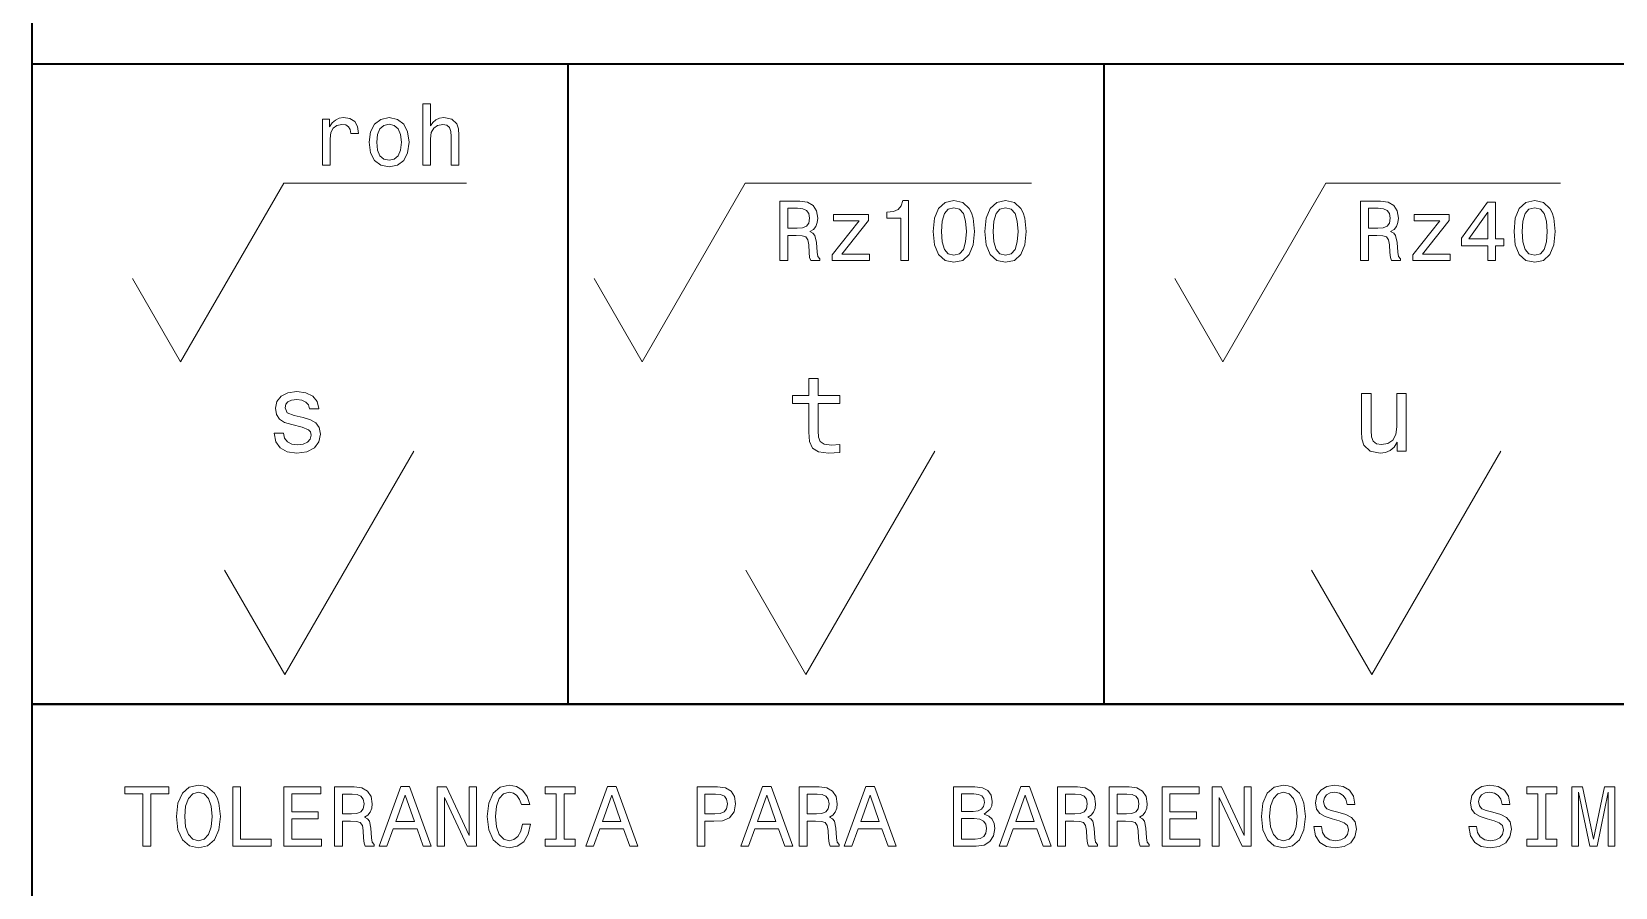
# Model space of a CAD drawing. Extents: x 14 to 2196, y -1968 to 1826.
# Drawn here: x 954 to 1060.3, y 1452.3 to 1509.8 of the extents above; entities that cross this region are included whole.
import ezdxf

# ---------------------------------------------------------------- set-up
doc = ezdxf.new("R2010")
doc.units = 0

msp = doc.modelspace()

# ---------------------------------------------------------------- linework, layer by layer
at = {"color": 7, "lineweight": 35}
for p, q in [((953.95874, 1826.436523), (953.95874, 1015.596436)), ((1173.95874, 1507.596436), (953.95874, 1507.596436)), ((953.95874, 1507.596436), (953.95874, 1464.596436)), ((989.95874, 1507.596436), (989.95874, 1464.596436)), ((1025.95874, 1507.596436), (1025.95874, 1464.596436)), ((1173.95874, 1464.596436), (953.95874, 1464.596436)), ((953.95874, 1464.596436), (953.95874, 1399.596436)), ((953.95874, 1464.596436), (1173.95874, 1464.596436))]:
    msp.add_line(p, q, dxfattribs=at)
at = {"color": 7, "lineweight": 13}
for p, q in [((963.95874, 1487.596436), (970.886963, 1499.596436)), ((970.886963, 1499.596436), (983.167969, 1499.596436)), ((994.95874, 1487.596436), (1001.886963, 1499.596436)), ((1001.886963, 1499.596436), (1021.107422, 1499.596436)), ((1033.95874, 1487.596436), (1040.886963, 1499.596436)), ((1040.886963, 1499.596436), (1056.637695, 1499.596436)), ((963.95874, 1487.596436), (960.725586, 1493.196411)), ((994.95874, 1487.596436), (991.725586, 1493.196411)), ((1033.95874, 1487.596436), (1030.725586, 1493.196411)), ((970.95874, 1466.596436), (979.619019, 1481.596436)), ((1005.95874, 1466.596436), (1014.619019, 1481.596436)), ((1043.95874, 1466.596436), (1052.619019, 1481.596436)), ((970.95874, 1466.596436), (966.917297, 1473.596436)), ((1005.95874, 1466.596436), (1001.917297, 1473.596436)), ((1043.95874, 1466.596436), (1039.917236, 1473.596436))]:
    msp.add_line(p, q, dxfattribs=at)
for points in [[(973.490723, 1500.796387), (973.997925, 1500.796387), (973.997925, 1502.565796), (974.049805, 1502.99231), (974.205444, 1503.297852), (974.459045, 1503.4823), (974.799072, 1503.545654), (975.052673, 1503.505371), (975.242859, 1503.390015), (975.358154, 1503.194092), (975.398499, 1502.928955), (975.911438, 1502.928955), (975.842285, 1503.395752), (975.6521, 1503.730103), (975.335083, 1503.931885), (974.902832, 1504.000977), (974.608887, 1503.954834), (974.355286, 1503.8396), (974.130493, 1503.643677), (973.951782, 1503.37854), (973.951782, 1503.891479), (973.490723, 1503.891479)], [(976.620422, 1502.341064), (976.712646, 1501.637939), (976.977722, 1501.119141), (977.398499, 1500.796387), (977.963318, 1500.68689), (978.5224, 1500.796387), (978.943176, 1501.113403), (979.208313, 1501.63208), (979.306274, 1502.341064), (979.208313, 1503.044189), (978.943176, 1503.568726), (978.5224, 1503.885742), (977.963318, 1504.000977), (977.398499, 1503.885742), (976.977722, 1503.562988), (976.712646, 1503.044189)], [(980.23999, 1500.796387), (980.747192, 1500.796387), (980.747192, 1502.58313), (980.799072, 1502.99231), (980.966248, 1503.292114), (981.225586, 1503.476562), (981.571411, 1503.545654), (981.848083, 1503.488037), (982.020996, 1503.332397), (982.107422, 1503.072998), (982.13623, 1502.727173), (982.13623, 1500.796387), (982.643433, 1500.796387), (982.643433, 1502.830933), (982.620422, 1503.240234), (982.516663, 1503.5802), (982.176575, 1503.891479), (981.646362, 1504.000977), (981.358154, 1503.960693), (981.110291, 1503.851196), (980.902832, 1503.678223), (980.747192, 1503.441895), (980.747192, 1504.934692), (980.23999, 1504.934692)], [(977.13916, 1502.346802), (977.190979, 1502.865601), (977.352417, 1503.240234), (977.611755, 1503.470703), (977.963318, 1503.551392), (978.309143, 1503.470703), (978.568542, 1503.245972), (978.729919, 1502.865601), (978.787537, 1502.346802), (978.729919, 1501.822266), (978.568542, 1501.441895), (978.309143, 1501.211426), (977.963318, 1501.136475), (977.611755, 1501.211426), (977.352417, 1501.441895), (977.190979, 1501.822266)], [(1004.208313, 1494.396484), (1004.744324, 1494.396484), (1004.744324, 1496.085205), (1005.29187, 1496.085205), (1005.695312, 1496.067993), (1005.948914, 1495.987305), (1006.08728, 1495.797119), (1006.144897, 1495.457031), (1006.173706, 1494.938232), (1006.208313, 1494.598267), (1006.277466, 1494.396484), (1006.882629, 1494.396484), (1006.882629, 1494.505981), (1006.750061, 1494.667358), (1006.703979, 1494.967041), (1006.663635, 1495.612671), (1006.565674, 1496.091064), (1006.433105, 1496.240845), (1006.225586, 1496.350342), (1006.456116, 1496.494507), (1006.617493, 1496.696167), (1006.721252, 1496.949829), (1006.755859, 1497.255249), (1006.675171, 1497.73938), (1006.44458, 1498.102539), (1006.064209, 1498.321533), (1005.545471, 1498.396484), (1004.208313, 1498.396484)], [(1005.39563, 1497.906616), (1005.747192, 1497.871948), (1005.995056, 1497.762451), (1006.150635, 1497.560791), (1006.202515, 1497.243774), (1006.144897, 1496.909424), (1005.989258, 1496.707764), (1005.724121, 1496.604004), (1005.361023, 1496.575195), (1004.744324, 1496.575195), (1004.744324, 1497.906616)], [(1012.329346, 1494.396484), (1012.853821, 1494.396484), (1012.853821, 1498.425293), (1012.461914, 1498.425293), (1012.358154, 1498.07373), (1012.150635, 1497.837402), (1011.833679, 1497.699097), (1011.39563, 1497.652954), (1011.39563, 1497.243774), (1012.329346, 1497.243774)], [(1014.513794, 1496.350342), (1014.60022, 1495.445435), (1014.871094, 1494.799927), (1015.303406, 1494.407959), (1015.902832, 1494.28125), (1016.49646, 1494.407959), (1016.928772, 1494.799927), (1017.193909, 1495.445435), (1017.286133, 1496.350342), (1017.193909, 1497.249512), (1017.084351, 1497.606812), (1016.928772, 1497.900757), (1016.49646, 1498.292725), (1015.902832, 1498.425293), (1015.303406, 1498.292725), (1014.871094, 1497.89502), (1014.60022, 1497.249512)], [(1015.067078, 1496.350342), (1015.11322, 1497.047729), (1015.257263, 1497.549194), (1015.516663, 1497.84314), (1015.902832, 1497.946899), (1016.283203, 1497.84314), (1016.542603, 1497.549194), (1016.686707, 1497.047729), (1016.732788, 1496.350342), (1016.686707, 1495.647217), (1016.542603, 1495.145752), (1016.283203, 1494.851807), (1015.902832, 1494.753784), (1015.516663, 1494.851807), (1015.257263, 1495.145752), (1015.11322, 1495.647217)], [(1017.983521, 1496.350342), (1018.069946, 1495.445435), (1018.340881, 1494.799927), (1018.773132, 1494.407959), (1019.372559, 1494.28125), (1019.966248, 1494.407959), (1020.398499, 1494.799927), (1020.663635, 1495.445435), (1020.755859, 1496.350342), (1020.663635, 1497.249512), (1020.554138, 1497.606812), (1020.398499, 1497.900757), (1019.966248, 1498.292725), (1019.372559, 1498.425293), (1018.773132, 1498.292725), (1018.340881, 1497.89502), (1018.069946, 1497.249512)], [(1018.536804, 1496.350342), (1018.582947, 1497.047729), (1018.727051, 1497.549194), (1018.986389, 1497.84314), (1019.372559, 1497.946899), (1019.752991, 1497.84314), (1020.012329, 1497.549194), (1020.156433, 1497.047729), (1020.202515, 1496.350342), (1020.156433, 1495.647217), (1020.012329, 1495.145752), (1019.752991, 1494.851807), (1019.372559, 1494.753784), (1018.986389, 1494.851807), (1018.727051, 1495.145752), (1018.582947, 1495.647217)], [(1043.208374, 1494.396484), (1043.744385, 1494.396484), (1043.744385, 1496.085205), (1044.29187, 1496.085205), (1044.695435, 1496.067993), (1044.948975, 1495.987305), (1045.08728, 1495.797119), (1045.144897, 1495.457031), (1045.173828, 1494.938232), (1045.208374, 1494.598267), (1045.277466, 1494.396484), (1045.88269, 1494.396484), (1045.88269, 1494.505981), (1045.750122, 1494.667358), (1045.703979, 1494.967041), (1045.663696, 1495.612671), (1045.565674, 1496.091064), (1045.433105, 1496.240845), (1045.225708, 1496.350342), (1045.456177, 1496.494507), (1045.617554, 1496.696167), (1045.721313, 1496.949829), (1045.755859, 1497.255249), (1045.675171, 1497.73938), (1045.444702, 1498.102539), (1045.064209, 1498.321533), (1044.545532, 1498.396484), (1043.208374, 1498.396484)], [(1044.39563, 1497.906616), (1044.747314, 1497.871948), (1044.995117, 1497.762451), (1045.150757, 1497.560791), (1045.202637, 1497.243774), (1045.144897, 1496.909424), (1044.98938, 1496.707764), (1044.724243, 1496.604004), (1044.361084, 1496.575195), (1043.744385, 1496.575195), (1043.744385, 1497.906616)], [(1051.750122, 1494.396484), (1052.268921, 1494.396484), (1052.268921, 1495.387817), (1052.839478, 1495.387817), (1052.839478, 1495.848877), (1052.268921, 1495.848877), (1052.268921, 1498.310059), (1051.744385, 1498.310059), (1049.992188, 1495.89502), (1049.992188, 1495.387817), (1051.750122, 1495.387817)], [(1050.476318, 1495.848877), (1051.750122, 1497.641479), (1051.750122, 1495.848877)], [(1053.513794, 1496.350342), (1053.600342, 1495.445435), (1053.871216, 1494.799927), (1054.303467, 1494.407959), (1054.902832, 1494.28125), (1055.496582, 1494.407959), (1055.928833, 1494.799927), (1056.19397, 1495.445435), (1056.286133, 1496.350342), (1056.19397, 1497.249512), (1056.084473, 1497.606812), (1055.928833, 1497.900757), (1055.496582, 1498.292725), (1054.902832, 1498.425293), (1054.303467, 1498.292725), (1053.871216, 1497.89502), (1053.600342, 1497.249512)], [(1054.067139, 1496.350342), (1054.113281, 1497.047729), (1054.257324, 1497.549194), (1054.516724, 1497.84314), (1054.902832, 1497.946899), (1055.283325, 1497.84314), (1055.542603, 1497.549194), (1055.686768, 1497.047729), (1055.73291, 1496.350342), (1055.686768, 1495.647217), (1055.542603, 1495.145752), (1055.283325, 1494.851807), (1054.902832, 1494.753784), (1054.516724, 1494.851807), (1054.257324, 1495.145752), (1054.113281, 1495.647217)], [(1009.533936, 1497.065063), (1007.729919, 1494.782593), (1007.729919, 1494.396484), (1010.237122, 1494.396484), (1010.237122, 1494.822998), (1008.36969, 1494.822998), (1010.156433, 1497.099609), (1010.156433, 1497.491577), (1007.816345, 1497.491577), (1007.816345, 1497.065063)], [(1048.534058, 1497.065063), (1046.72998, 1494.782593), (1046.72998, 1494.396484), (1049.237183, 1494.396484), (1049.237183, 1494.822998), (1047.369751, 1494.822998), (1049.156494, 1497.099609), (1049.156494, 1497.491577), (1046.816406, 1497.491577), (1046.816406, 1497.065063)], [(1006.148987, 1484.795288), (1006.148987, 1482.8573), (1006.1922, 1482.230469), (1006.393921, 1481.798218), (1006.797363, 1481.546021), (1007.481812, 1481.459595), (1008.231079, 1481.495605), (1008.231079, 1482.043091), (1007.683533, 1481.999878), (1007.186401, 1482.057495), (1006.919861, 1482.237671), (1006.804565, 1482.540283), (1006.782959, 1482.965332), (1006.782959, 1484.795288), (1008.231079, 1484.795288), (1008.231079, 1485.335571), (1006.782959, 1485.335571), (1006.782959, 1486.466797), (1006.148987, 1486.466797), (1006.148987, 1485.335571), (1005.053833, 1485.335571), (1005.053833, 1484.795288)], [(972.193604, 1483.85144), (971.581238, 1483.995605), (971.127319, 1484.161255), (970.976074, 1484.499878), (971.019287, 1484.737671), (971.170593, 1484.910522), (971.415527, 1485.018677), (971.768555, 1485.06189), (972.107178, 1485.018677), (972.373718, 1484.888916), (972.546631, 1484.694458), (972.618713, 1484.435059), (973.238281, 1484.435059), (973.238281, 1484.449463), (973.130249, 1484.917725), (972.834839, 1485.285156), (972.373718, 1485.515747), (971.768555, 1485.602173), (971.156189, 1485.515747), (970.709473, 1485.277954), (970.428528, 1484.924927), (970.342041, 1484.478271), (970.40686, 1484.046021), (970.608643, 1483.743408), (970.940002, 1483.527222), (971.422729, 1483.375977), (972.128784, 1483.203003), (972.561035, 1483.022949), (972.676331, 1482.878906), (972.719543, 1482.66272), (972.654724, 1482.396118), (972.481812, 1482.194458), (972.200806, 1482.064697), (971.826172, 1482.021484), (971.429932, 1482.064697), (971.141785, 1482.216064), (970.947205, 1482.460938), (970.867981, 1482.799561), (970.255615, 1482.799561), (970.356445, 1482.223267), (970.651855, 1481.80542), (971.120117, 1481.553223), (971.768555, 1481.459595), (972.445801, 1481.553223), (972.942932, 1481.80542), (973.245483, 1482.208862), (973.353577, 1482.734741), (973.274292, 1483.188599), (973.050964, 1483.498413), (972.683533, 1483.700195)], [(1046.281494, 1485.465332), (1045.647461, 1485.465332), (1045.647461, 1483.231934), (1045.575439, 1482.713135), (1045.366577, 1482.338501), (1045.042358, 1482.10791), (1044.61731, 1482.035889), (1044.278687, 1482.093506), (1044.0625, 1482.266479), (1043.940063, 1482.56189), (1043.911255, 1482.979736), (1043.911255, 1485.465332), (1043.277222, 1485.465332), (1043.277222, 1482.922119), (1043.298828, 1482.410522), (1043.435669, 1481.985474), (1043.853516, 1481.596436), (1044.52356, 1481.459595), (1044.883789, 1481.51001), (1045.193604, 1481.639648), (1045.460205, 1481.863037), (1045.676392, 1482.187256), (1045.676392, 1481.596436), (1046.281494, 1481.596436)], [(961.428467, 1455.046021), (961.95874, 1455.046021), (961.95874, 1458.56189), (963.169128, 1458.56189), (963.169128, 1459.046021), (960.212341, 1459.046021), (960.212341, 1458.56189), (961.428467, 1458.56189)], [(963.682068, 1457.046021), (963.785828, 1456.146851), (964.085571, 1455.484009), (964.552429, 1455.074829), (965.16333, 1454.936523), (965.768555, 1455.074829), (966.24115, 1455.484009), (966.535095, 1456.146851), (966.644592, 1457.046021), (966.535095, 1457.939453), (966.408325, 1458.30249), (966.24115, 1458.602173), (965.768555, 1459.011475), (965.480347, 1459.115234), (965.16333, 1459.155518), (964.546631, 1459.011475), (964.079773, 1458.608032), (963.785828, 1457.94519)], [(964.235413, 1457.046021), (964.298828, 1457.743408), (964.489014, 1458.256348), (964.782959, 1458.567627), (965.16333, 1458.677124), (965.537964, 1458.567627), (965.831909, 1458.25061), (966.022156, 1457.737671), (966.091309, 1457.046021), (966.022156, 1456.348633), (965.831909, 1455.835693), (965.537964, 1455.524414), (965.16333, 1455.420654), (964.782959, 1455.524414), (964.489014, 1455.835693), (964.298828, 1456.342896)], [(967.463074, 1455.046021), (970.033691, 1455.046021), (970.033691, 1455.530151), (967.993347, 1455.530151), (967.993347, 1459.046021), (967.463074, 1459.046021)], [(970.892456, 1455.046021), (973.428467, 1455.046021), (973.428467, 1455.530151), (971.422729, 1455.530151), (971.422729, 1456.884644), (973.209473, 1456.884644), (973.209473, 1457.363037), (971.422729, 1457.363037), (971.422729, 1458.56189), (973.382385, 1458.56189), (973.382385, 1459.046021), (970.892456, 1459.046021)], [(974.287292, 1455.046021), (974.823303, 1455.046021), (974.823303, 1456.734741), (975.37085, 1456.734741), (975.774292, 1456.717529), (976.027893, 1456.636841), (976.16626, 1456.446655), (976.223877, 1456.106567), (976.252686, 1455.587769), (976.287292, 1455.247803), (976.356445, 1455.046021), (976.961609, 1455.046021), (976.961609, 1455.155518), (976.829041, 1455.316895), (976.782959, 1455.616577), (976.742615, 1456.262207), (976.644592, 1456.740601), (976.512085, 1456.890381), (976.304565, 1456.999878), (976.535095, 1457.144043), (976.696472, 1457.345703), (976.800232, 1457.599365), (976.834839, 1457.904785), (976.75415, 1458.388916), (976.52356, 1458.752075), (976.143188, 1458.971069), (975.624451, 1459.046021), (974.287292, 1459.046021)], [(975.474609, 1458.556152), (975.826172, 1458.521484), (976.074036, 1458.411987), (976.229614, 1458.210327), (976.281494, 1457.893311), (976.223877, 1457.55896), (976.068237, 1457.3573), (975.803101, 1457.25354), (975.440002, 1457.224731), (974.823303, 1457.224731), (974.823303, 1458.556152)], [(977.290161, 1455.046021), (977.820435, 1455.046021), (978.24115, 1456.221802), (979.837708, 1456.221802), (980.258423, 1455.046021), (980.800232, 1455.046021), (979.336243, 1459.051758), (978.748352, 1459.051758)], [(978.425598, 1456.71167), (979.042297, 1458.475464), (979.659058, 1456.71167)], [(981.197937, 1455.046021), (981.676331, 1455.046021), (981.676331, 1458.325562), (983.209473, 1455.046021), (983.826172, 1455.046021), (983.826172, 1459.046021), (983.342041, 1459.046021), (983.342041, 1455.766479), (981.826172, 1459.046021), (981.197937, 1459.046021)], [(986.915527, 1456.533081), (986.800232, 1456.04895), (986.610046, 1455.703125), (986.34491, 1455.489868), (986.033691, 1455.420654), (985.659058, 1455.524414), (985.365051, 1455.835693), (985.169128, 1456.342896), (985.105713, 1457.046021), (985.169128, 1457.743408), (985.359314, 1458.256348), (985.653259, 1458.567627), (986.033691, 1458.677124), (986.310303, 1458.619507), (986.546631, 1458.45813), (986.731079, 1458.19873), (986.857849, 1457.841431), (987.405396, 1457.841431), (987.232544, 1458.388916), (986.9328, 1458.803955), (986.52356, 1459.063354), (986.033691, 1459.155518), (985.422729, 1459.011475), (984.955872, 1458.608032), (984.656128, 1457.94519), (984.552368, 1457.046021), (984.656128, 1456.146851), (984.955872, 1455.484009), (985.422729, 1455.074829), (986.033691, 1454.936523), (986.569702, 1455.046021), (987.001953, 1455.35144), (987.307434, 1455.852905), (987.468811, 1456.533081)], [(989.186401, 1455.530151), (988.448669, 1455.530151), (988.448669, 1455.046021), (990.454407, 1455.046021), (990.454407, 1455.530151), (989.716675, 1455.530151), (989.716675, 1458.56189), (990.454407, 1458.56189), (990.454407, 1459.046021), (988.448669, 1459.046021), (988.448669, 1458.56189), (989.186401, 1458.56189)], [(991.169128, 1455.046021), (991.699341, 1455.046021), (992.120117, 1456.221802), (993.716675, 1456.221802), (994.13739, 1455.046021), (994.679199, 1455.046021), (993.21521, 1459.051758), (992.627319, 1459.051758)], [(992.304565, 1456.71167), (992.921265, 1458.475464), (993.537964, 1456.71167)], [(998.644592, 1455.046021), (999.174866, 1455.046021), (999.174866, 1456.734741), (999.762756, 1456.734741), (1000.356445, 1456.76355), (1000.829041, 1456.965332), (1001.134521, 1457.3573), (1001.238281, 1457.893311), (1001.157593, 1458.388916), (1000.927063, 1458.752075), (1000.546631, 1458.971069), (1000.027893, 1459.046021), (998.644592, 1459.046021)], [(999.883789, 1458.556152), (1000.229614, 1458.521484), (1000.483215, 1458.411987), (1000.633118, 1458.210327), (1000.684937, 1457.893311), (1000.627319, 1457.55896), (1000.47168, 1457.3573), (1000.206604, 1457.25354), (999.843445, 1457.224731), (999.174866, 1457.224731), (999.174866, 1458.556152)], [(1001.578308, 1455.046021), (1002.108582, 1455.046021), (1002.529358, 1456.221802), (1004.125854, 1456.221802), (1004.546631, 1455.046021), (1005.08844, 1455.046021), (1003.624451, 1459.051758), (1003.03656, 1459.051758)], [(1002.713806, 1456.71167), (1003.330505, 1458.475464), (1003.947205, 1456.71167)], [(1005.514954, 1455.046021), (1006.050964, 1455.046021), (1006.050964, 1456.734741), (1006.598511, 1456.734741), (1007.001953, 1456.717529), (1007.255554, 1456.636841), (1007.393921, 1456.446655), (1007.451538, 1456.106567), (1007.480347, 1455.587769), (1007.514954, 1455.247803), (1007.584106, 1455.046021), (1008.18927, 1455.046021), (1008.18927, 1455.155518), (1008.056702, 1455.316895), (1008.01062, 1455.616577), (1007.970276, 1456.262207), (1007.872314, 1456.740601), (1007.739746, 1456.890381), (1007.532227, 1456.999878), (1007.762756, 1457.144043), (1007.924133, 1457.345703), (1008.027893, 1457.599365), (1008.0625, 1457.904785), (1007.981812, 1458.388916), (1007.751221, 1458.752075), (1007.37085, 1458.971069), (1006.852112, 1459.046021), (1005.514954, 1459.046021)], [(1006.702271, 1458.556152), (1007.053833, 1458.521484), (1007.301697, 1458.411987), (1007.457275, 1458.210327), (1007.509155, 1457.893311), (1007.451538, 1457.55896), (1007.295898, 1457.3573), (1007.030762, 1457.25354), (1006.667664, 1457.224731), (1006.050964, 1457.224731), (1006.050964, 1458.556152)], [(1008.517822, 1455.046021), (1009.048096, 1455.046021), (1009.468811, 1456.221802), (1011.065369, 1456.221802), (1011.486145, 1455.046021), (1012.027893, 1455.046021), (1010.563904, 1459.051758), (1009.976013, 1459.051758)], [(1009.653259, 1456.71167), (1010.269958, 1458.475464), (1010.886719, 1456.71167)], [(1017.929932, 1457.207397), (1018.333374, 1457.541748), (1018.437134, 1457.766479), (1018.47168, 1458.043091), (1018.39679, 1458.475464), (1018.171997, 1458.786621), (1017.808899, 1458.976807), (1017.301697, 1459.046021), (1015.878052, 1459.046021), (1015.878052, 1455.046021), (1017.382385, 1455.046021), (1017.918396, 1455.126709), (1018.316101, 1455.363037), (1018.563904, 1455.737671), (1018.650391, 1456.244873), (1018.598511, 1456.584961), (1018.460205, 1456.86731), (1018.235413, 1457.074829)], [(1017.1922, 1457.386108), (1016.408325, 1457.386108), (1016.408325, 1458.567627), (1017.238281, 1458.567627), (1017.5495, 1458.533081), (1017.768555, 1458.429321), (1017.901123, 1458.25061), (1017.947205, 1457.985474), (1017.895325, 1457.720337), (1017.757019, 1457.535889), (1017.520691, 1457.420654)], [(1018.927063, 1455.046021), (1019.457275, 1455.046021), (1019.878052, 1456.221802), (1021.474609, 1456.221802), (1021.895325, 1455.046021), (1022.437134, 1455.046021), (1020.973145, 1459.051758), (1020.385254, 1459.051758)], [(1020.0625, 1456.71167), (1020.679199, 1458.475464), (1021.295898, 1456.71167)], [(1022.863647, 1455.046021), (1023.399658, 1455.046021), (1023.399658, 1456.734741), (1023.947205, 1456.734741), (1024.350708, 1456.717529), (1024.604248, 1456.636841), (1024.742554, 1456.446655), (1024.800293, 1456.106567), (1024.829102, 1455.587769), (1024.863647, 1455.247803), (1024.932861, 1455.046021), (1025.537964, 1455.046021), (1025.537964, 1455.155518), (1025.405396, 1455.316895), (1025.359375, 1455.616577), (1025.31897, 1456.262207), (1025.220947, 1456.740601), (1025.088379, 1456.890381), (1024.880981, 1456.999878), (1025.11145, 1457.144043), (1025.272827, 1457.345703), (1025.376587, 1457.599365), (1025.411133, 1457.904785), (1025.330566, 1458.388916), (1025.099976, 1458.752075), (1024.719604, 1458.971069), (1024.200806, 1459.046021), (1022.863647, 1459.046021)], [(1024.051025, 1458.556152), (1024.402588, 1458.521484), (1024.650391, 1458.411987), (1024.80603, 1458.210327), (1024.85791, 1457.893311), (1024.800293, 1457.55896), (1024.644653, 1457.3573), (1024.379517, 1457.25354), (1024.016357, 1457.224731), (1023.399658, 1457.224731), (1023.399658, 1458.556152)], [(1026.333374, 1455.046021), (1026.869385, 1455.046021), (1026.869385, 1456.734741), (1027.416992, 1456.734741), (1027.820435, 1456.717529), (1028.073975, 1456.636841), (1028.212402, 1456.446655), (1028.27002, 1456.106567), (1028.298828, 1455.587769), (1028.333374, 1455.247803), (1028.402588, 1455.046021), (1029.00769, 1455.046021), (1029.00769, 1455.155518), (1028.875122, 1455.316895), (1028.829102, 1455.616577), (1028.788696, 1456.262207), (1028.690674, 1456.740601), (1028.558228, 1456.890381), (1028.350708, 1456.999878), (1028.581177, 1457.144043), (1028.742554, 1457.345703), (1028.846313, 1457.599365), (1028.880981, 1457.904785), (1028.800293, 1458.388916), (1028.569702, 1458.752075), (1028.189331, 1458.971069), (1027.670532, 1459.046021), (1026.333374, 1459.046021)], [(1027.520752, 1458.556152), (1027.872314, 1458.521484), (1028.120117, 1458.411987), (1028.275757, 1458.210327), (1028.327637, 1457.893311), (1028.27002, 1457.55896), (1028.11438, 1457.3573), (1027.849243, 1457.25354), (1027.486084, 1457.224731), (1026.869385, 1457.224731), (1026.869385, 1458.556152)], [(1029.878052, 1455.046021), (1032.414062, 1455.046021), (1032.414062, 1455.530151), (1030.408325, 1455.530151), (1030.408325, 1456.884644), (1032.195068, 1456.884644), (1032.195068, 1457.363037), (1030.408325, 1457.363037), (1030.408325, 1458.56189), (1032.36792, 1458.56189), (1032.36792, 1459.046021), (1029.878052, 1459.046021)], [(1033.244019, 1455.046021), (1033.722412, 1455.046021), (1033.722412, 1458.325562), (1035.255615, 1455.046021), (1035.872314, 1455.046021), (1035.872314, 1459.046021), (1035.388184, 1459.046021), (1035.388184, 1455.766479), (1033.872314, 1459.046021), (1033.244019, 1459.046021)], [(1036.546631, 1457.046021), (1036.650391, 1456.146851), (1036.950073, 1455.484009), (1037.416992, 1455.074829), (1038.027954, 1454.936523), (1038.633057, 1455.074829), (1039.105713, 1455.484009), (1039.399658, 1456.146851), (1039.509155, 1457.046021), (1039.399658, 1457.939453), (1039.272827, 1458.30249), (1039.105713, 1458.602173), (1038.633057, 1459.011475), (1038.344971, 1459.115234), (1038.027954, 1459.155518), (1037.411255, 1459.011475), (1036.944336, 1458.608032), (1036.650391, 1457.94519)], [(1037.099976, 1457.046021), (1037.16333, 1457.743408), (1037.353516, 1458.256348), (1037.647461, 1458.567627), (1038.027954, 1458.677124), (1038.402588, 1458.567627), (1038.696533, 1458.25061), (1038.886719, 1457.737671), (1038.955811, 1457.046021), (1038.886719, 1456.348633), (1038.696533, 1455.835693), (1038.402588, 1455.524414), (1038.027954, 1455.420654), (1037.647461, 1455.524414), (1037.353516, 1455.835693), (1037.16333, 1456.342896)], [(1040.587036, 1456.365845), (1040.0625, 1456.365845), (1040.177734, 1455.755005), (1040.465942, 1455.30542), (1040.90979, 1455.034546), (1041.509155, 1454.936523), (1042.102783, 1455.028687), (1042.546631, 1455.282349), (1042.829102, 1455.680054), (1042.932861, 1456.204468), (1042.846313, 1456.677124), (1042.604248, 1456.982666), (1042.212402, 1457.184326), (1041.687866, 1457.334229), (1041.238281, 1457.443726), (1040.944336, 1457.570557), (1040.777222, 1457.755005), (1040.725342, 1458.043091), (1040.777222, 1458.30249), (1040.927002, 1458.498413), (1041.157593, 1458.630981), (1041.474609, 1458.677124), (1041.797363, 1458.619507), (1042.051025, 1458.463867), (1042.21814, 1458.204468), (1042.298828, 1457.852905), (1042.823242, 1457.852905), (1042.823242, 1457.864502), (1042.731079, 1458.40625), (1042.460205, 1458.809692), (1042.033691, 1459.063354), (1041.457275, 1459.14978), (1040.938599, 1459.063354), (1040.535156, 1458.821289), (1040.275757, 1458.446655), (1040.183594, 1457.962402), (1040.258423, 1457.530151), (1040.477539, 1457.236206), (1040.823242, 1457.040283), (1041.295898, 1456.890381), (1041.762817, 1456.757812), (1042.11438, 1456.630981), (1042.327637, 1456.446655), (1042.402588, 1456.146851), (1042.333374, 1455.841431), (1042.154663, 1455.61084), (1041.883789, 1455.466797), (1041.532227, 1455.420654), (1041.140259, 1455.484009), (1040.840576, 1455.668457), (1040.650391, 1455.968262)], [(1050.996216, 1456.365845), (1050.47168, 1456.365845), (1050.587036, 1455.755005), (1050.875244, 1455.30542), (1051.31897, 1455.034546), (1051.918457, 1454.936523), (1052.512085, 1455.028687), (1052.955811, 1455.282349), (1053.238281, 1455.680054), (1053.342041, 1456.204468), (1053.255615, 1456.677124), (1053.01355, 1456.982666), (1052.621582, 1457.184326), (1052.097046, 1457.334229), (1051.647461, 1457.443726), (1051.353516, 1457.570557), (1051.186401, 1457.755005), (1051.134521, 1458.043091), (1051.186401, 1458.30249), (1051.336304, 1458.498413), (1051.566772, 1458.630981), (1051.883789, 1458.677124), (1052.206543, 1458.619507), (1052.460205, 1458.463867), (1052.627319, 1458.204468), (1052.708008, 1457.852905), (1053.232544, 1457.852905), (1053.232544, 1457.864502), (1053.140259, 1458.40625), (1052.869385, 1458.809692), (1052.442871, 1459.063354), (1051.866577, 1459.14978), (1051.347778, 1459.063354), (1050.944336, 1458.821289), (1050.684937, 1458.446655), (1050.592773, 1457.962402), (1050.667725, 1457.530151), (1050.886719, 1457.236206), (1051.232544, 1457.040283), (1051.7052, 1456.890381), (1052.171997, 1456.757812), (1052.52356, 1456.630981), (1052.736816, 1456.446655), (1052.811768, 1456.146851), (1052.742676, 1455.841431), (1052.563965, 1455.61084), (1052.293091, 1455.466797), (1051.941406, 1455.420654), (1051.549561, 1455.484009), (1051.249878, 1455.668457), (1051.05957, 1455.968262)], [(1055.11145, 1455.530151), (1054.373779, 1455.530151), (1054.373779, 1455.046021), (1056.379517, 1455.046021), (1056.379517, 1455.530151), (1055.641724, 1455.530151), (1055.641724, 1458.56189), (1056.379517, 1458.56189), (1056.379517, 1459.046021), (1054.373779, 1459.046021), (1054.373779, 1458.56189), (1055.11145, 1458.56189)], [(1057.405396, 1455.046021), (1057.849243, 1455.046021), (1057.849243, 1458.677124), (1058.598511, 1455.046021), (1059.094238, 1455.046021), (1059.837769, 1458.677124), (1059.837769, 1455.046021), (1060.287231, 1455.046021), (1060.287231, 1459.046021), (1059.584106, 1459.046021), (1058.846313, 1455.518677), (1058.11438, 1459.046021), (1057.405396, 1459.046021)], [(1017.31897, 1455.524414), (1016.408325, 1455.524414), (1016.408325, 1456.901978), (1017.26709, 1456.901978), (1017.630188, 1456.861572), (1017.889587, 1456.740601), (1018.045227, 1456.533081), (1018.097046, 1456.233398), (1018.045227, 1455.916382), (1017.901123, 1455.697266), (1017.659058, 1455.564697)]]:
    msp.add_lwpolyline(points, close=True, dxfattribs=at)

doc.saveas('drawing.dxf')
